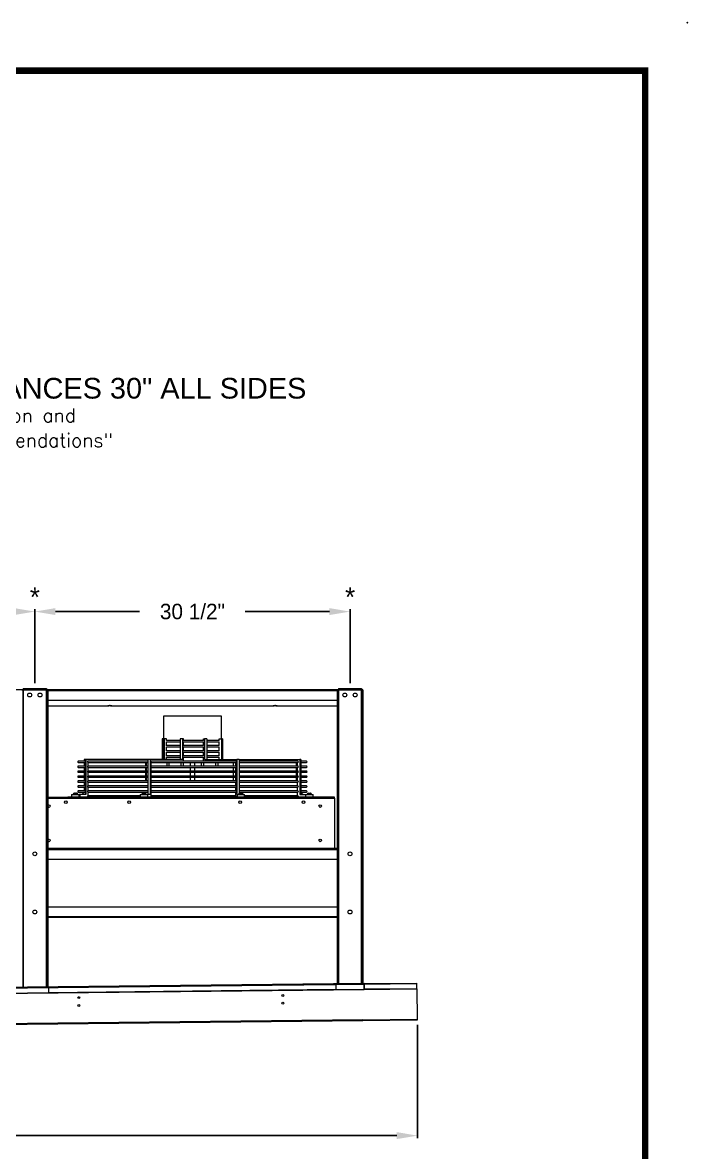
# Model space of a CAD drawing. Extents: x 6 to 271, y -23 to 146.
# Drawn here: x 206.8 to 271.1, y 37.1 to 146.4 of the extents above; entities that cross this region are included whole.
import ezdxf
from ezdxf.enums import TextEntityAlignment as Align

# ---------------------------------------------------------------- set-up
doc = ezdxf.new("R2010")
doc.units = 0
doc.header["$MEASUREMENT"] = 0
doc.layers.get('0').update_dxf_attribs({"linetype": 'CONTINUOUS'})
doc.layers.get('Defpoints').update_dxf_attribs({"linetype": 'CONTINUOUS'})
doc.styles.add('dimentions', font='ARIAL.TTF')
doc.styles.add('SIMPLEX', font='SIMPLEX')
doc.dimstyles.get("Standard").update_dxf_attribs({"dimtxt": 1.5, "dimasz": 2, "dimexe": 0.25, "dimexo": 0.5, "dimgap": 0.75, "dimtad": 0, "dimtih": 1, "dimtoh": 1, "dimdec": 4, "dimzin": 0, "dimdsep": 46, "dimlunit": 5, "dimtxsty": 'STANDARD', "dimcen": 0.125, "dimclrd": 1, "dimclre": 1, "dimclrt": 1, "dimadec": 0, "dimazin": 0, "dimtfac": 1, "dimtdec": 4, "dimtofl": 0, "dimtmove": 0, "dimatfit": 3, "dimfxl": 1, "dimfrac": 2, "dimtolj": 1, "dimtzin": 0, "dimarcsym": 0})

# ---------------------------------------------------------------- blocks, each defined once
blk = doc.blocks.new('*D29')
at = {"color": 7, "lineweight": -2}
for p, q in [((244.97, 49.39), (244.97, 38.43)), ((139.97, 48.24), (139.97, 38.43)), ((141.97, 38.68), (189.59, 38.68)), ((242.97, 38.68), (195.34, 38.68))]:
    blk.add_line(p, q, dxfattribs=at)
at = {"color": 7}
for points in [[(141.97, 39.02), (141.97, 38.35), (139.97, 38.68)], [(242.97, 39.02), (242.97, 38.35), (244.97, 38.68)]]:
    blk.add_solid(points, dxfattribs=at)
at = {"layer": 'Defpoints', "color": 0}
for p in [(244.97, 49.89), (139.97, 48.74), (244.97, 38.68)]:
    blk.add_point(p, dxfattribs=at)
at = {"color": 7, "insert": (192.47, 38.68), "char_height": 1.5, "attachment_point": 5}
blk.add_mtext('\\A1;105"', dxfattribs=at)
blk = doc.blocks.new('*D31')
at = {"color": 7, "lineweight": -2}
for p, q in [((177.94, 82.45), (177.94, 89.64)), ((179.94, 89.39), (190.56, 89.39)), ((205.94, 89.39), (195.31, 89.39)), ((207.94, 82.45), (207.94, 89.64))]:
    blk.add_line(p, q, dxfattribs=at)
at = {"color": 7}
for points in [[(179.94, 89.73), (179.94, 89.06), (177.94, 89.39)], [(205.94, 89.73), (205.94, 89.06), (207.94, 89.39)]]:
    blk.add_solid(points, dxfattribs=at)
at = {"layer": 'Defpoints', "color": 0}
for p in [(207.94, 89.39), (177.94, 81.95), (207.94, 81.95)]:
    blk.add_point(p, dxfattribs=at)
at = {"color": 7, "insert": (192.94, 89.39), "char_height": 1.5, "attachment_point": 5}
blk.add_mtext('\\A1;30"', dxfattribs=at)
blk = doc.blocks.new('*D32')
at = {"color": 7, "lineweight": -2}
for p, q in [((207.94, 82.45), (207.94, 89.64)), ((209.94, 89.39), (218.06, 89.39)), ((236.44, 89.39), (228.31, 89.39)), ((238.44, 82.45), (238.44, 89.64))]:
    blk.add_line(p, q, dxfattribs=at)
at = {"color": 7}
for points in [[(209.94, 89.73), (209.94, 89.06), (207.94, 89.39)], [(236.44, 89.73), (236.44, 89.06), (238.44, 89.39)]]:
    blk.add_solid(points, dxfattribs=at)
at = {"layer": 'Defpoints', "color": 0}
for p in [(238.44, 89.39), (207.94, 81.95), (238.44, 81.95)]:
    blk.add_point(p, dxfattribs=at)
at = {"color": 7, "insert": (223.19, 89.39), "char_height": 1.5, "attachment_point": 5}
blk.add_mtext('\\A1;30 1/2"', dxfattribs=at)

msp = doc.modelspace()

# ---------------------------------------------------------------- linework, layer by layer
at = {"color": 7, "linetype": 'Continuous', "lineweight": 15}
for p, q in [((179.05359, 81.86429), (206.82459, 81.86429)), ((206.68909, 81.81258), (206.82359, 81.81258)), ((206.82359, 81.81258), (206.82359, 53.03234)), ((206.82459, 81.81258), (206.82359, 81.81258)), ((206.82459, 81.94808), (206.82459, 81.81358)), ((206.82459, 81.94808), (209.05359, 81.94808)), ((206.82459, 81.81358), (209.05359, 81.81358)), ((206.82459, 81.81258), (206.82459, 81.81358)), ((206.82459, 81.81258), (209.05359, 81.81258)), ((206.82459, 53.03235), (206.82459, 81.81258)), ((209.05359, 81.94808), (209.05359, 81.81358)), ((209.05359, 81.86429), (237.32459, 81.86429)), ((209.05359, 81.81258), (209.05359, 81.81358)), ((209.05359, 53.05684), (209.05359, 81.81258)), ((209.05459, 81.81258), (209.05359, 81.81258)), ((209.05459, 81.81258), (209.05459, 53.05685)), ((209.18909, 81.81258), (209.05459, 81.81258)), ((209.18909, 81.81258), (209.18909, 53.05833)), ((209.18909, 81.75958), (237.18909, 81.75958)), ((237.18909, 81.81258), (237.18909, 53.36604)), ((237.18909, 81.81258), (237.32359, 81.81258)), ((237.32359, 81.81258), (237.32359, 53.36752)), ((237.32459, 81.81258), (237.32359, 81.81258)), ((237.32459, 81.94808), (237.32459, 81.81358)), ((237.32459, 81.94808), (239.55359, 81.94808)), ((237.32459, 81.81358), (239.55359, 81.81358)), ((237.32459, 81.81258), (237.32459, 81.81358)), ((237.32459, 81.81258), (239.55359, 81.81258)), ((237.32459, 53.36753), (237.32459, 81.81258)), ((239.55359, 81.94808), (239.55359, 81.81358)), ((239.55359, 81.81258), (239.55359, 81.81358)), ((239.55359, 53.39203), (239.55359, 81.81258)), ((239.55459, 81.81258), (239.55359, 81.81258)), ((239.55459, 81.81258), (239.55459, 53.39204)), ((239.68909, 81.81258), (239.55459, 81.81258)), ((239.68909, 81.81258), (239.68909, 53.39352)), ((209.18909, 80.83083), (237.18909, 80.83083)), ((209.18909, 80.26876), (215.00159, 80.26876)), ((215.37659, 80.26876), (231.00159, 80.26876)), ((231.37659, 80.26876), (237.18909, 80.26876)), ((224.26539, 79.25908), (220.37659, 79.25908)), ((226.00159, 79.25908), (224.26539, 79.25908)), ((220.27188, 77.06808), (220.27188, 75.07308)), ((220.36525, 77.06808), (220.27188, 77.06808)), ((220.45863, 77.06808), (220.36525, 77.06808)), ((220.36525, 77.06808), (220.36525, 75.07308)), ((220.45863, 77.06808), (220.45863, 75.07308)), ((220.68405, 77.06808), (220.45863, 77.06808)), ((220.68405, 76.91726), (220.68405, 77.06808)), ((222.01942, 76.9182), (220.68405, 76.9182)), ((220.68405, 76.41726), (220.68405, 76.79914)), ((220.68405, 76.7982), (222.01942, 76.7982)), ((222.24484, 77.06808), (222.01942, 77.06808)), ((222.01942, 77.06808), (222.01942, 75.07308)), ((222.24484, 77.06808), (222.24484, 75.07308)), ((222.33822, 77.06808), (222.24484, 77.06808)), ((222.33822, 76.91726), (222.33822, 77.06808)), ((224.26539, 76.9182), (222.33822, 76.9182)), ((222.33822, 76.41726), (222.33822, 76.79914)), ((222.33822, 76.7982), (224.26539, 76.7982)), ((224.26539, 76.9182), (224.26539, 77.06808)), ((224.26539, 77.06808), (224.35876, 77.06808)), ((224.26539, 76.4182), (224.26539, 76.7982)), ((224.35876, 77.06808), (224.35876, 75.07308)), ((224.58419, 77.06808), (224.35876, 77.06808)), ((224.58419, 77.06808), (224.58419, 75.07308)), ((225.7875, 76.9182), (224.58419, 76.9182)), ((224.58419, 76.7982), (225.7875, 76.7982)), ((225.7875, 76.9182), (225.7875, 77.06808)), ((225.7875, 77.06808), (226.01293, 77.06808)), ((225.7875, 76.4182), (225.7875, 76.7982)), ((226.01293, 77.06808), (226.01293, 75.07308)), ((226.1063, 77.06808), (226.01293, 77.06808)), ((226.1063, 77.06808), (226.1063, 75.07308)), ((222.01942, 76.4182), (220.68405, 76.4182)), ((220.68405, 75.91726), (220.68405, 76.29914)), ((220.68405, 76.2982), (222.01942, 76.2982)), ((222.01942, 75.9182), (220.68405, 75.9182)), ((220.68405, 75.41726), (220.68405, 75.79914)), ((220.68405, 75.7982), (222.01942, 75.7982)), ((224.26539, 76.4182), (222.33822, 76.4182)), ((222.33822, 75.91726), (222.33822, 76.29914)), ((222.33822, 76.2982), (224.26539, 76.2982)), ((224.26539, 75.9182), (222.33822, 75.9182)), ((222.33822, 75.41726), (222.33822, 75.79914)), ((222.33822, 75.7982), (224.26539, 75.7982)), ((224.26539, 75.9182), (224.26539, 76.2982)), ((224.26539, 75.4182), (224.26539, 75.7982)), ((225.7875, 76.4182), (224.58419, 76.4182)), ((224.58419, 76.2982), (225.7875, 76.2982)), ((225.7875, 75.9182), (224.58419, 75.9182)), ((224.58419, 75.7982), (225.7875, 75.7982)), ((225.7875, 75.9182), (225.7875, 76.2982)), ((225.7875, 75.4182), (225.7875, 75.7982)), ((212.79545, 74.9182), (212.14897, 74.9182)), ((212.14897, 74.7982), (212.79545, 74.7982)), ((212.79545, 74.43953), (212.14897, 74.43953)), ((212.70207, 75.07308), (212.70207, 74.9182)), ((212.79545, 75.07308), (212.70207, 75.07308)), ((212.70207, 74.7982), (212.70207, 74.43953)), ((212.88882, 75.07308), (212.79545, 75.07308)), ((212.79545, 75.07308), (212.79545, 71.69208)), ((212.88882, 75.07308), (212.88882, 71.69208)), ((218.8839, 75.07308), (212.88882, 75.07308)), ((213.08522, 74.7982), (218.8839, 74.7982)), ((218.8839, 74.9182), (213.08529, 74.9182)), ((218.8839, 74.43953), (213.08529, 74.43953)), ((213.11425, 74.43953), (213.11425, 74.7982)), ((218.65847, 74.7982), (218.65847, 74.43953)), ((218.75185, 74.43953), (218.75185, 74.7982)), ((219.10933, 75.07308), (218.8839, 75.07308)), ((218.8839, 75.07308), (218.8839, 71.69208)), ((219.10933, 75.07308), (219.10933, 71.69208)), ((222.24484, 75.07308), (219.10933, 75.07308)), ((219.19068, 74.7982), (227.41396, 74.7982)), ((227.41396, 74.9182), (219.19081, 74.9182)), ((227.41396, 74.43953), (219.19081, 74.43953)), ((219.2027, 74.43953), (219.2027, 74.7982)), ((222.01942, 75.4182), (220.68405, 75.4182)), ((220.68405, 75.07308), (220.68405, 75.29914)), ((220.68405, 75.2982), (222.01942, 75.2982)), ((224.26539, 75.4182), (222.33822, 75.4182)), ((222.33822, 74.9182), (222.33822, 75.29914)), ((222.33822, 75.2982), (224.26539, 75.2982)), ((224.26539, 74.9182), (224.26539, 75.2982)), ((224.35876, 75.07308), (227.49428, 75.07308)), ((225.7875, 75.4182), (224.58419, 75.4182)), ((224.58419, 75.2982), (225.7875, 75.2982)), ((225.7875, 75.07308), (225.7875, 75.2982)), ((227.17548, 74.43953), (227.17548, 74.7982)), ((227.4009, 74.43953), (227.4009, 74.7982)), ((227.49428, 75.07308), (227.49428, 71.69208)), ((227.7197, 75.07308), (227.49428, 75.07308)), ((227.7197, 75.07308), (227.7197, 71.80018)), ((227.7197, 75.07308), (233.58274, 75.07308)), ((233.38882, 74.9182), (227.7197, 74.9182)), ((227.7197, 74.7982), (233.38882, 74.7982)), ((233.38882, 74.43953), (227.7197, 74.43953)), ((233.26393, 74.43953), (233.26393, 74.7982)), ((233.35731, 74.43953), (233.35731, 74.7982)), ((233.58274, 75.07308), (233.58274, 71.69208)), ((233.67611, 75.07308), (233.58274, 75.07308)), ((233.67611, 75.07308), (233.67611, 71.69208)), ((234.22921, 74.9182), (233.67611, 74.9182)), ((233.67611, 74.7982), (234.22921, 74.7982)), ((234.22921, 74.43953), (233.67611, 74.43953)), ((212.14897, 74.31953), (212.79545, 74.31953)), ((212.79545, 73.96087), (212.14897, 73.96087)), ((212.14897, 73.84087), (212.79545, 73.84087)), ((212.79545, 73.4822), (212.14897, 73.4822)), ((212.14897, 73.3622), (212.79545, 73.3622)), ((212.70207, 74.31953), (212.70207, 73.96087)), ((212.70207, 73.84087), (212.70207, 73.4822)), ((212.70207, 73.3622), (212.70207, 73.00353)), ((213.08522, 74.31953), (218.8839, 74.31953)), ((213.08522, 73.84087), (218.8839, 73.84087)), ((213.08522, 73.3622), (218.8839, 73.3622)), ((218.8839, 73.96087), (213.08529, 73.96087)), ((218.8839, 73.4822), (213.08529, 73.4822)), ((213.11425, 73.96087), (213.11425, 74.31953)), ((213.11425, 73.4822), (213.11425, 73.84087)), ((213.11425, 73.00353), (213.11425, 73.3622)), ((218.65847, 74.31953), (218.65847, 73.96087)), ((218.65847, 73.84087), (218.65847, 73.4822)), ((218.65847, 73.3622), (218.65847, 73.00353)), ((218.75185, 73.96087), (218.75185, 74.31953)), ((218.75185, 73.4822), (218.75185, 73.84087)), ((218.75185, 73.00353), (218.75185, 73.3622)), ((219.19068, 74.31953), (227.41396, 74.31953)), ((219.19068, 73.84087), (227.41396, 73.84087)), ((219.19068, 73.3622), (227.41396, 73.3622)), ((227.41396, 73.96087), (219.19081, 73.96087)), ((227.41396, 73.4822), (219.19081, 73.4822)), ((219.2027, 73.96087), (219.2027, 74.31953)), ((219.2027, 73.4822), (219.2027, 73.84087)), ((219.2027, 73.00353), (219.2027, 73.3622)), ((227.17548, 73.96087), (227.17548, 74.31953)), ((227.17548, 73.4822), (227.17548, 73.84087)), ((227.17548, 73.00353), (227.17548, 73.3622)), ((227.4009, 73.96087), (227.4009, 74.31953)), ((227.4009, 73.4822), (227.4009, 73.84087)), ((227.4009, 73.00353), (227.4009, 73.3622)), ((227.7197, 74.31953), (233.38882, 74.31953)), ((233.38882, 73.96087), (227.7197, 73.96087)), ((227.7197, 73.84087), (233.38882, 73.84087)), ((233.38882, 73.4822), (227.7197, 73.4822)), ((227.7197, 73.3622), (233.38882, 73.3622)), ((233.26393, 73.96087), (233.26393, 74.31953)), ((233.26393, 73.4822), (233.26393, 73.84087)), ((233.26393, 73.00353), (233.26393, 73.3622)), ((233.35731, 73.96087), (233.35731, 74.31953)), ((233.35731, 73.4822), (233.35731, 73.84087)), ((233.35731, 73.00353), (233.35731, 73.3622)), ((233.67611, 74.31953), (234.22921, 74.31953)), ((234.22921, 73.96087), (233.67611, 73.96087)), ((233.67611, 73.84087), (234.22921, 73.84087)), ((234.22921, 73.4822), (233.67611, 73.4822)), ((233.67611, 73.3622), (234.22921, 73.3622)), ((212.79545, 73.00353), (212.14897, 73.00353)), ((212.14897, 72.88354), (212.79545, 72.88354)), ((212.79545, 72.52487), (212.14897, 72.52487)), ((212.14897, 72.40487), (212.79545, 72.40487)), ((212.70207, 72.88354), (212.70207, 72.52487)), ((212.70207, 72.40487), (212.70207, 72.0462)), ((213.08522, 72.88354), (218.8839, 72.88354)), ((213.08522, 72.40487), (218.8839, 72.40487)), ((218.8839, 73.00353), (213.08529, 73.00353)), ((218.8839, 72.52487), (213.08529, 72.52487)), ((213.11425, 72.52487), (213.11425, 72.88354)), ((213.11425, 72.0462), (213.11425, 72.40487)), ((219.19068, 72.88354), (227.41396, 72.88354)), ((219.19068, 72.40487), (227.41396, 72.40487)), ((227.41396, 73.00353), (219.19081, 73.00353)), ((227.41396, 72.52487), (219.19081, 72.52487)), ((219.2027, 72.52487), (219.2027, 72.88354)), ((219.2027, 72.0462), (219.2027, 72.40487)), ((227.4009, 72.52487), (227.4009, 72.88354)), ((227.4009, 72.0462), (227.4009, 72.40487)), ((233.38882, 73.00353), (227.7197, 73.00353)), ((227.7197, 72.88354), (233.38882, 72.88354)), ((233.38882, 72.52487), (227.7197, 72.52487)), ((227.7197, 72.40487), (233.38882, 72.40487)), ((233.35731, 72.52487), (233.35731, 72.88354)), ((233.35731, 72.0462), (233.35731, 72.40487)), ((234.22921, 73.00353), (233.67611, 73.00353)), ((233.67611, 72.88354), (234.22921, 72.88354)), ((234.22921, 72.52487), (233.67611, 72.52487)), ((233.67611, 72.40487), (234.22921, 72.40487)), ((209.18909, 71.44808), (211.13809, 71.44808)), ((209.18909, 71.39708), (211.13809, 71.39708)), ((209.18909, 71.32308), (236.93909, 71.32308)), ((211.13809, 71.44808), (211.13809, 71.39708)), ((211.13809, 71.39708), (211.13809, 71.32308)), ((211.13909, 71.39708), (211.13909, 71.32308)), ((211.18909, 71.39708), (211.13909, 71.39708)), ((211.18909, 71.39928), (211.18909, 71.32308)), ((211.23689, 71.39928), (211.18909, 71.39928)), ((211.23689, 71.39928), (211.23689, 71.32308)), ((235.14029, 71.44808), (211.23789, 71.44808)), ((211.23789, 71.44808), (211.23789, 71.39928)), ((235.14029, 71.39928), (211.23789, 71.39928)), ((211.23789, 71.39928), (211.23789, 71.32308)), ((211.50257, 71.69208), (211.53065, 71.69208)), ((211.53065, 71.69208), (212.24056, 71.69208)), ((212.09032, 71.69308), (211.65281, 71.69308)), ((211.77681, 71.81708), (211.77697, 71.81708)), ((211.7797, 71.81708), (211.77697, 71.81708)), ((211.7797, 71.81708), (211.79021, 71.81708)), ((211.80088, 71.81708), (211.79021, 71.81708)), ((211.80088, 71.81708), (211.87692, 71.81708)), ((211.88848, 71.81708), (211.87692, 71.81708)), ((211.89476, 71.81708), (211.88848, 71.81708)), ((211.89476, 71.81708), (211.92013, 71.81708)), ((211.93467, 71.81708), (211.92013, 71.81708)), ((211.93467, 71.81708), (211.96632, 71.81708)), ((212.79545, 72.0462), (212.14897, 72.0462)), ((212.14897, 71.9262), (212.79545, 71.9262)), ((212.30585, 71.69208), (212.24056, 71.69208)), ((212.30585, 71.69208), (212.30585, 71.44808)), ((212.88882, 71.69208), (212.30585, 71.69208)), ((213.08522, 71.9262), (218.8839, 71.9262)), ((218.8839, 72.0462), (213.08529, 72.0462)), ((218.13222, 71.56754), (213.08529, 71.56754)), ((213.11425, 71.56754), (213.11425, 71.9262)), ((218.13222, 71.69208), (218.16031, 71.69208)), ((218.16031, 71.69208), (218.87022, 71.69208)), ((218.71997, 71.69308), (218.28247, 71.69308)), ((218.40647, 71.81708), (218.43812, 71.81708)), ((218.45266, 71.81708), (218.43812, 71.81708)), ((218.45266, 71.81708), (218.47803, 71.81708)), ((218.4843, 71.81708), (218.47803, 71.81708)), ((218.49586, 71.81708), (218.4843, 71.81708)), ((218.49586, 71.81708), (218.5719, 71.81708)), ((218.58258, 71.81708), (218.5719, 71.81708)), ((218.58258, 71.81708), (218.59309, 71.81708)), ((218.59581, 71.81708), (218.59309, 71.81708)), ((218.59581, 71.81708), (218.59597, 71.81708)), ((219.10933, 71.69208), (218.87022, 71.69208)), ((219.19068, 71.9262), (227.41396, 71.9262)), ((227.41396, 72.0462), (219.19081, 72.0462)), ((227.41396, 71.56754), (219.19081, 71.56754)), ((219.2027, 71.56754), (219.2027, 71.9262)), ((227.4009, 71.56754), (227.4009, 71.9262)), ((227.49428, 71.69208), (227.50796, 71.69208)), ((227.50796, 71.69208), (227.53605, 71.69208)), ((227.53605, 71.69208), (228.24596, 71.69208)), ((227.67486, 71.69308), (227.65821, 71.69308)), ((228.09571, 71.69308), (227.67486, 71.69308)), ((233.38882, 72.0462), (227.7197, 72.0462)), ((227.7197, 71.9262), (233.38882, 71.9262)), ((227.78221, 71.81708), (227.78236, 71.81708)), ((227.78509, 71.81708), (227.78236, 71.81708)), ((227.78509, 71.81708), (227.7956, 71.81708)), ((227.80628, 71.81708), (227.7956, 71.81708)), ((227.80628, 71.81708), (227.88232, 71.81708)), ((227.89387, 71.81708), (227.88232, 71.81708)), ((227.90015, 71.81708), (227.89387, 71.81708)), ((227.90015, 71.81708), (227.92552, 71.81708)), ((227.94006, 71.81708), (227.92552, 71.81708)), ((227.94006, 71.81708), (227.97171, 71.81708)), ((233.38882, 71.56754), (228.24596, 71.56754)), ((233.35731, 71.56754), (233.35731, 71.9262)), ((233.58274, 71.69208), (234.13761, 71.69208)), ((234.22921, 72.0462), (233.67611, 72.0462)), ((233.67611, 71.9262), (234.22921, 71.9262)), ((234.13761, 71.69208), (234.1657, 71.69208)), ((234.1657, 71.69208), (234.87561, 71.69208)), ((234.4229, 71.69308), (234.28786, 71.69308)), ((234.41187, 71.81708), (234.44351, 71.81708)), ((234.72536, 71.69308), (234.4229, 71.69308)), ((234.45805, 71.81708), (234.44351, 71.81708)), ((234.45805, 71.81708), (234.48342, 71.81708)), ((234.4897, 71.81708), (234.48342, 71.81708)), ((234.50125, 71.81708), (234.4897, 71.81708)), ((234.50125, 71.81708), (234.57729, 71.81708)), ((234.58797, 71.81708), (234.57729, 71.81708)), ((234.58797, 71.81708), (234.59848, 71.81708)), ((234.60121, 71.81708), (234.59848, 71.81708)), ((234.60121, 71.81708), (234.60137, 71.81708)), ((235.14029, 71.44808), (235.14029, 71.39928)), ((235.14029, 71.39928), (235.14029, 71.32308)), ((235.14129, 71.39928), (235.18909, 71.39928)), ((235.14129, 71.32308), (235.14129, 71.39928)), ((235.18909, 71.32308), (235.18909, 71.39928)), ((235.23909, 71.39708), (235.18909, 71.39708)), ((235.23909, 71.39708), (235.23909, 71.32308)), ((235.24009, 71.39708), (235.24009, 71.44808)), ((236.88809, 71.44808), (235.24009, 71.44808)), ((235.24009, 71.32308), (235.24009, 71.39708)), ((236.88709, 71.39708), (235.24009, 71.39708)), ((236.88709, 71.39708), (236.81309, 71.32308)), ((236.81509, 71.32308), (236.88809, 71.39608)), ((236.88809, 71.39808), (236.88809, 71.44808)), ((236.88809, 71.39608), (236.88809, 71.32308)), ((236.93909, 71.39708), (236.88909, 71.39708)), ((236.93909, 71.32308), (236.93909, 71.39708)), ((236.93909, 71.32308), (236.93909, 66.49908)), ((209.18909, 66.49908), (236.93909, 66.49908)), ((209.18909, 66.49808), (236.93909, 66.49808)), ((209.18909, 66.44808), (237.18909, 66.44808)), ((209.18909, 66.38458), (237.18909, 66.38458)), ((236.93909, 66.49908), (236.93909, 66.49808)), ((236.93909, 66.49808), (236.93909, 66.44808)), ((236.94009, 66.49808), (236.94009, 66.44808)), ((236.94009, 66.49808), (237.18909, 66.49808)), ((209.18909, 65.44808), (237.18909, 65.44808)), ((209.18909, 60.82308), (237.18909, 60.82308)), ((209.18909, 59.88658), (237.18909, 59.88658)), ((209.18909, 59.82308), (237.18909, 59.82308)), ((209.18909, 52.50166), (237.18909, 52.80938)), ((209.30424, 53.0596), (237.05256, 53.36454)), ((209.30424, 53.0596), (209.30472, 53.01541)), ((209.30472, 53.01541), (237.05305, 53.32035)), ((209.31035, 52.5037), (209.30472, 53.01541)), ((237.05867, 52.80865), (209.31035, 52.5037)), ((237.05305, 53.32035), (237.05256, 53.36454)), ((237.05305, 53.32035), (237.05867, 52.80865)), ((239.68909, 52.83685), (244.9332, 52.89448)), ((239.8024, 53.39476), (244.86459, 53.45039)), ((239.8024, 53.39476), (239.80288, 53.35057)), ((239.80288, 53.35057), (244.86507, 53.4062)), ((239.8085, 52.83887), (239.80288, 53.35057)), ((244.8707, 52.8945), (239.8085, 52.83887)), ((244.86459, 53.45039), (244.86507, 53.4062)), ((244.86507, 53.4062), (244.8707, 52.8945)), ((244.96561, 49.94566), (244.9332, 52.89448)), ((209.18909, 49.55249), (237.18909, 49.8602)), ((209.18909, 49.50148), (237.18909, 49.80919)), ((239.68909, 49.88767), (244.96561, 49.94566)), ((239.68909, 49.83667), (244.91517, 49.8941)), ((244.91517, 49.8941), (244.96617, 49.89466))]:
    msp.add_line(p, q, dxfattribs=at)
at = {"color": 7}
for p, q in [((239.8024, 53.39476), (146.05806, 52.36454)), ((146.05854, 52.32035), (239.80293, 53.3458)), ((239.80851, 52.83816), (146.18909, 51.80932)), ((239.80293, 53.3458), (239.80851, 52.83816)), ((146.18909, 48.86014), (239.68909, 49.88767)), ((239.68965, 49.83667), (146.18909, 48.80913)), ((239.68909, 49.88767), (239.68965, 49.83667))]:
    msp.add_line(p, q, dxfattribs=at)
at = {"color": 7, "const_width": 0.63999}
msp.add_lwpolyline([(11.00839, -18.24898), (267.00583, -18.24898), (267.00583, 141.74942), (11.00839, 141.74942), (11.00839, -18.24898)], dxfattribs=at)
at = {"color": 7, "linetype": 'Continuous', "lineweight": 15, "flags": 128}
for points in [[(215.00159, 80.26876), (215.00919, 80.27481), (215.03135, 80.28037), (215.0663, 80.285), (215.1112, 80.28831), (215.1624, 80.29003), (215.21577, 80.29003), (215.26698, 80.28831), (215.31188, 80.285), (215.34682, 80.28037), (215.369, 80.27481), (215.37659, 80.26876)], [(215.37659, 80.26876), (215.36893, 80.2748), (215.34672, 80.28036), (215.31177, 80.28497), (215.26691, 80.28828), (215.21575, 80.29), (215.16243, 80.29), (215.11127, 80.28828), (215.0664, 80.28497), (215.03145, 80.28036), (215.00925, 80.2748), (215.00159, 80.26876)], [(231.00159, 80.26876), (231.00918, 80.27481), (231.03135, 80.28037), (231.0663, 80.285), (231.1112, 80.28831), (231.16241, 80.29003), (231.21577, 80.29003), (231.26698, 80.28831), (231.31188, 80.285), (231.34683, 80.28037), (231.36899, 80.27481), (231.37659, 80.26876)], [(231.37659, 80.26876), (231.36893, 80.2748), (231.34672, 80.28036), (231.31177, 80.28497), (231.26691, 80.28828), (231.21575, 80.29), (231.16243, 80.29), (231.11127, 80.28828), (231.0664, 80.28497), (231.03146, 80.28036), (231.00925, 80.2748), (231.00159, 80.26876)], [(227.41396, 74.9182), (227.41402, 74.9182), (227.42329, 74.91302), (227.43097, 74.89849), (227.43575, 74.87709), (227.43681, 74.85247), (227.43398, 74.82882), (227.42773, 74.81019), (227.41913, 74.79974), (227.41396, 74.7982)], [(227.41396, 74.43953), (227.41821, 74.43849), (227.42658, 74.42966), (227.43299, 74.41308), (227.43647, 74.39132), (227.43647, 74.36774), (227.43299, 74.34598), (227.42658, 74.32941), (227.41821, 74.32057), (227.41396, 74.31953)], [(227.41396, 73.96087), (227.41821, 73.95983), (227.42658, 73.95099), (227.43299, 73.93442), (227.43647, 73.91266), (227.43647, 73.88908), (227.43299, 73.86732), (227.42658, 73.85074), (227.41821, 73.84191), (227.41396, 73.84087)], [(227.41396, 73.4822), (227.41821, 73.48116), (227.42658, 73.47233), (227.43299, 73.45575), (227.43647, 73.43399), (227.43647, 73.41041), (227.43299, 73.38865), (227.42658, 73.37208), (227.41821, 73.36324), (227.41396, 73.3622)], [(212.79545, 72.191), (212.75689, 72.07475), (212.74492, 72.0462)], [(227.41396, 73.00353), (227.41821, 73.0025), (227.42658, 72.99366), (227.43299, 72.97708), (227.43647, 72.95533), (227.43647, 72.93175), (227.43299, 72.90999), (227.42658, 72.89341), (227.41821, 72.88457), (227.41396, 72.88354)], [(227.41396, 72.52487), (227.41821, 72.52383), (227.42658, 72.515), (227.43299, 72.49842), (227.43647, 72.47666), (227.43647, 72.45308), (227.43299, 72.43132), (227.42658, 72.41474), (227.41821, 72.40591), (227.41396, 72.40487)], [(227.41396, 72.0462), (227.41821, 72.04517), (227.42658, 72.03633), (227.43299, 72.01975), (227.43647, 71.99799), (227.43647, 71.97441), (227.43299, 71.95266), (227.42658, 71.93608), (227.41821, 71.92724), (227.41396, 71.9262)], [(227.41396, 71.56754), (227.41847, 71.56637), (227.4269, 71.55709), (227.43329, 71.53994), (227.43659, 71.51764), (227.4363, 71.49374), (227.4349, 71.48296)], [(244.96617, 49.89466), (244.96616, 49.89564), (244.96613, 49.89854), (244.96607, 49.90326), (244.966, 49.9096), (244.96592, 49.91733), (244.96582, 49.92614), (244.96572, 49.93571), (244.96561, 49.94566)]]:
    msp.add_lwpolyline(points, dxfattribs=at)
at = {"color": 7, "linetype": 'Continuous', "lineweight": 15}
for centre, radius in [((207.43909, 81.32308), 0.1875), ((208.43909, 81.32308), 0.1875), ((237.93909, 81.32308), 0.1875), ((238.93909, 81.32308), 0.1875), ((210.93909, 70.94808), 0.125), ((217.06409, 70.94808), 0.125), ((227.81409, 70.94808), 0.125), ((233.93909, 70.94808), 0.125), ((209.31409, 70.57308), 0.125), ((235.56409, 70.57308), 0.125), ((209.31409, 67.24908), 0.125), ((235.56409, 67.24908), 0.125), ((207.93909, 65.94808), 0.1875), ((238.43909, 65.94808), 0.1875), ((207.93909, 60.32308), 0.1875), ((238.43909, 60.32308), 0.1875), ((212.19067, 52.03462), 0.09375), ((231.93948, 52.25165), 0.09375), ((231.94772, 51.5017), 0.09375), ((212.19892, 51.28467), 0.09375)]:
    msp.add_circle(centre, radius, dxfattribs=at)
for centre, radius, start, end in [((220.37659, 76.8582), 0.06, 100.8922831, 259.1077169), ((220.37659, 76.3582), 0.06, 100.8922831, 259.1077169), ((220.37659, 75.8582), 0.06, 100.8922831, 259.1077169), ((212.14897, 74.8582), 0.06, 90, 270), ((212.14897, 74.37953), 0.06, 90, 270), ((220.37659, 75.3582), 0.06, 100.8922831, 259.1077169), ((233.38565, 74.8582), 0.06008, 273.0239953, 86.9760047), ((233.38553, 74.37953), 0.06009, 273.1429714, 86.8570286), ((234.22921, 74.8582), 0.06, 270, 90), ((234.22921, 74.37953), 0.06, 270, 90), ((212.14897, 73.90087), 0.06, 90, 270), ((212.14897, 73.4222), 0.06, 90, 270), ((233.38553, 73.90087), 0.06009, 273.1414103, 86.8585897), ((233.38553, 73.4222), 0.06009, 273.1429714, 86.8570286), ((234.22921, 73.90087), 0.06, 270, 90), ((234.22921, 73.4222), 0.06, 270, 90), ((212.14897, 72.94354), 0.06, 90, 270), ((212.14897, 72.46487), 0.06, 90, 270), ((233.38553, 72.94354), 0.06009, 273.1414103, 86.8585897), ((233.38553, 72.46487), 0.06009, 273.1429714, 86.8570286), ((234.22921, 72.94354), 0.06, 270, 90), ((234.22921, 72.46487), 0.06, 270, 90), ((211.13809, 71.39708), 0.051, 0, 90), ((211.13809, 71.39708), 0.001, 0, 90), ((211.23789, 71.39928), 0.0488, 90, 180), ((211.23789, 71.39928), 0.001, 90, 180), ((211.77682, 71.69308), 0.124, 90, 180), ((211.96632, 71.69308), 0.124, 0, 90), ((212.14897, 71.9862), 0.06, 90, 270), ((211.82879, 72.44708), 1, 310.9746302, 328.6087893), ((218.40647, 71.69308), 0.124, 90, 180), ((218.59597, 71.69308), 0.124, 0, 90), ((227.78221, 71.69308), 0.124, 90, 180), ((227.97171, 71.69308), 0.124, 0, 90), ((233.38553, 71.9862), 0.06009, 273.1429714, 86.8570286), ((233.38534, 71.50805), 0.05959, 335.0988455, 86.6513038), ((234.54939, 72.44708), 1, 211.3912107, 229.0253698), ((234.22921, 71.9862), 0.06, 270, 90), ((234.41186, 71.69308), 0.124, 90, 180), ((234.60136, 71.69308), 0.124, 0, 90), ((235.14029, 71.39928), 0.0488, 0, 90), ((235.14029, 71.39928), 0.001, 0, 90), ((235.24009, 71.39708), 0.051, 90, 180), ((235.24009, 71.39708), 0.001, 90, 180), ((236.88809, 71.39708), 0.051, 0, 90), ((236.88809, 71.39708), 0.001, 0, 90), ((236.94009, 66.49908), 0.001, 180, 270), ((209.58606, 52.50655), 0.27573, 180.5921939, 180.7391004), ((236.99337, 52.80743), 0.06531, 0.4505942, 1.0708641), ((239.74358, 52.83765), 0.06493, 0.4479214, 1.0722755), ((244.80578, 52.89329), 0.06493, 0.4479214, 1.0722755)]:
    msp.add_arc(centre, radius, start, end, dxfattribs=at)
for points in [[(206.82459, 81.82308), (179.05359, 81.82308)], [(237.32459, 81.82308), (209.05359, 81.82308)], [(209.18909, 80.26834), (215.00159, 80.26834)], [(215.37659, 80.26834), (231.00159, 80.26834)], [(231.37659, 80.26834), (237.18909, 80.26834)], [(220.37659, 79.25908), (220.37659, 77.06808)], [(226.00159, 77.06808), (226.00159, 79.25908)], [(220.69896, 74.7982), (220.69896, 74.43953)], [(220.94896, 74.43953), (220.94896, 74.7982)], [(222.08442, 74.7982), (222.08442, 74.43953)], [(222.33442, 74.43953), (222.33442, 74.7982)], [(222.96259, 74.7982), (222.96259, 74.43953)], [(223.41559, 74.43953), (223.41559, 74.7982)], [(224.04376, 74.7982), (224.04376, 74.43953)], [(224.29376, 74.43953), (224.29376, 74.7982)], [(225.42922, 74.7982), (225.42922, 74.43953)], [(225.67922, 74.43953), (225.67922, 74.7982)], [(222.96259, 74.31953), (222.96259, 73.96087)], [(222.96259, 73.84087), (222.96259, 73.4822)], [(222.96259, 73.3622), (222.96259, 73.00353)], [(223.41559, 73.96087), (223.41559, 74.31953)], [(223.41559, 73.4822), (223.41559, 73.84087)], [(223.41559, 73.00353), (223.41559, 73.3622)], [(211.50257, 71.69208), (211.50257, 71.44808)], [(211.65281, 71.69308), (211.65281, 71.69208)], [(211.77697, 71.81708), (211.77299, 71.81702)], [(211.77299, 71.81702), (211.7797, 71.81708)], [(211.79021, 71.81708), (211.79691, 71.81702)], [(211.79691, 71.81702), (211.80088, 71.81708)], [(211.87692, 71.81708), (211.87857, 71.81702)], [(211.87857, 71.81702), (211.89476, 71.81708)], [(211.92013, 71.81708), (211.93631, 71.81702)], [(211.93631, 71.81702), (211.93467, 71.81708)], [(212.09032, 71.69208), (212.09032, 71.69308)], [(212.24056, 71.44808), (212.24056, 71.69208)], [(218.13222, 71.69208), (218.13222, 71.44808)], [(218.28247, 71.69308), (218.28247, 71.69208)], [(218.43812, 71.81708), (218.43647, 71.81702)], [(218.43647, 71.81702), (218.45266, 71.81708)], [(218.47803, 71.81708), (218.49421, 71.81702)], [(218.49421, 71.81702), (218.49586, 71.81708)], [(218.5719, 71.81708), (218.57587, 71.81702)], [(218.57587, 71.81702), (218.58258, 71.81708)], [(218.59309, 71.81708), (218.59979, 71.81702)], [(218.59979, 71.81702), (218.59581, 71.81708)], [(218.71997, 71.69208), (218.71997, 71.69308)], [(218.87022, 71.44808), (218.87022, 71.69208)], [(227.50796, 71.69208), (227.50796, 71.44808)], [(227.65821, 71.69308), (227.65821, 71.69208)], [(227.78236, 71.81708), (227.77839, 71.81702)], [(227.77839, 71.81702), (227.78509, 71.81708)], [(227.7956, 71.81708), (227.80231, 71.81702)], [(227.80231, 71.81702), (227.80628, 71.81708)], [(227.88232, 71.81708), (227.88397, 71.81702)], [(227.88397, 71.81702), (227.90015, 71.81708)], [(227.92552, 71.81708), (227.94171, 71.81702)], [(227.94171, 71.81702), (227.94006, 71.81708)], [(228.09571, 71.69208), (228.09571, 71.69308)], [(228.24596, 71.44808), (228.24596, 71.69208)], [(234.13761, 71.69208), (234.13761, 71.44808)], [(234.28786, 71.69308), (234.28786, 71.69208)], [(234.44351, 71.81708), (234.44186, 71.81702)], [(234.44186, 71.81702), (234.45805, 71.81708)], [(234.48342, 71.81708), (234.49961, 71.81702)], [(234.49961, 71.81702), (234.50125, 71.81708)], [(234.57729, 71.81708), (234.58127, 71.81702)], [(234.58127, 71.81702), (234.58797, 71.81708)], [(234.59848, 71.81708), (234.60519, 71.81702)], [(234.60519, 71.81702), (234.60121, 71.81708)], [(234.72536, 71.69208), (234.72536, 71.69308)], [(234.87561, 71.44808), (234.87561, 71.69208)]]:
    msp.add_open_spline(points, degree=1, dxfattribs=at)
for points, knots in [([(213.09126, 74.91698), (213.08808, 74.91752), (213.07872, 74.9191), (213.06314, 74.91428), (213.04718, 74.90348), (213.03549, 74.88722), (213.02941, 74.8678), (213.02962, 74.84725), (213.0361, 74.82799), (213.04812, 74.81199), (213.06428, 74.80171), (213.07846, 74.7973), (213.08631, 74.79866), (213.088, 74.79895)], [0, 0, 0, 0, 0.052785785, 0.154933528, 0.257090869, 0.3592175, 0.46132816, 0.563411612, 0.665492647, 0.76757709, 0.869682657, 0.97182516, 1, 1, 1, 1]), ([(213.09126, 74.43832), (213.08808, 74.43886), (213.07872, 74.44044), (213.06314, 74.43561), (213.04718, 74.42481), (213.03549, 74.40856), (213.02941, 74.38913), (213.02962, 74.36859), (213.0361, 74.34933), (213.04812, 74.33333), (213.06428, 74.32305), (213.07846, 74.31863), (213.08631, 74.31999), (213.088, 74.32029)], [0, 0, 0, 0, 0.052786326, 0.15493528, 0.257092462, 0.359218934, 0.461323803, 0.563413043, 0.665493919, 0.767573601, 0.869682106, 0.97182445, 1, 1, 1, 1]), ([(219.19324, 74.91745), (219.19293, 74.91766), (219.19012, 74.91958), (219.18448, 74.91677), (219.17739, 74.90864), (219.17175, 74.89416), (219.16826, 74.8758), (219.1673, 74.85541), (219.16897, 74.83537), (219.17308, 74.81782), (219.17918, 74.80514), (219.18545, 74.79843), (219.18944, 74.79889), (219.19084, 74.79905)], [0, 0, 0, 0, 0.012922043, 0.116404029, 0.219883332, 0.323355772, 0.426798879, 0.53022477, 0.633633212, 0.737046359, 0.840476868, 0.943930282, 1, 1, 1, 1]), ([(219.19324, 74.43879), (219.19293, 74.439), (219.19012, 74.44092), (219.18448, 74.43811), (219.17739, 74.42997), (219.17175, 74.41549), (219.16826, 74.39714), (219.1673, 74.37675), (219.16897, 74.35671), (219.17308, 74.33915), (219.17918, 74.32647), (219.18545, 74.31977), (219.18944, 74.32022), (219.19084, 74.32038)], [0, 0, 0, 0, 0.012922062, 0.116404198, 0.21988619, 0.323354575, 0.426803228, 0.53022329, 0.633637768, 0.737045934, 0.840476593, 0.943930156, 1, 1, 1, 1]), ([(213.09132, 73.95972), (213.08732, 73.96023), (213.07711, 73.96155), (213.06095, 73.95593), (213.04544, 73.94434), (213.03439, 73.92758), (213.02908, 73.90788), (213.03011, 73.88737), (213.03733, 73.86843), (213.04997, 73.85297), (213.06652, 73.84355), (213.08008, 73.83973), (213.0871, 73.84119), (213.08801, 73.84138)], [0, 0, 0, 0, 0.065811287, 0.167954741, 0.270094524, 0.372204955, 0.474300864, 0.576371222, 0.678438336, 0.780512246, 0.882610317, 0.984734626, 1, 1, 1, 1]), ([(213.09132, 73.48105), (213.08732, 73.48157), (213.07711, 73.48289), (213.06095, 73.47726), (213.04544, 73.46567), (213.03439, 73.44891), (213.02908, 73.42922), (213.03011, 73.4087), (213.03733, 73.38976), (213.04997, 73.37431), (213.06652, 73.36488), (213.08008, 73.36107), (213.0871, 73.36252), (213.08801, 73.36271)], [0, 0, 0, 0, 0.065811392, 0.167956624, 0.27009657, 0.372207165, 0.474297529, 0.576373987, 0.678441265, 0.780510901, 0.882609137, 0.984734602, 1, 1, 1, 1]), ([(219.19327, 73.95966), (219.19175, 73.9602), (219.18767, 73.96167), (219.18107, 73.95645), (219.17455, 73.94524), (219.16985, 73.92873), (219.16749, 73.90916), (219.16775, 73.88863), (219.17059, 73.86953), (219.1757, 73.85377), (219.18247, 73.84404), (219.18788, 73.83988), (219.19062, 73.84103), (219.19082, 73.84112)], [0, 0, 0, 0, 0.061159699, 0.164609836, 0.268051758, 0.371475144, 0.474875674, 0.578253708, 0.681625095, 0.785007528, 0.888409978, 0.991836772, 1, 1, 1, 1]), ([(219.19327, 73.48099), (219.19175, 73.48154), (219.18767, 73.48301), (219.18107, 73.47778), (219.17455, 73.46657), (219.16985, 73.45006), (219.16749, 73.43049), (219.16775, 73.40996), (219.17059, 73.39086), (219.1757, 73.37511), (219.18247, 73.36537), (219.18788, 73.36121), (219.19062, 73.36236), (219.19082, 73.36245)], [0, 0, 0, 0, 0.061160178, 0.164611786, 0.268053667, 0.371477012, 0.474871757, 0.578255768, 0.681627114, 0.785009507, 0.888408892, 0.991836775, 1, 1, 1, 1]), ([(213.09132, 73.00239), (213.08732, 73.0029), (213.07711, 73.00422), (213.06095, 72.99859), (213.04544, 72.98701), (213.03439, 72.97025), (213.02908, 72.95055), (213.03011, 72.93004), (213.03733, 72.9111), (213.04997, 72.89564), (213.06652, 72.88622), (213.08008, 72.8824), (213.0871, 72.88385), (213.08801, 72.88404)], [0, 0, 0, 0, 0.065811287, 0.167954741, 0.270094524, 0.372204955, 0.474300864, 0.576371222, 0.678438336, 0.780512246, 0.882610317, 0.984734626, 1, 1, 1, 1]), ([(213.09126, 72.52366), (213.08808, 72.52419), (213.07872, 72.52577), (213.06314, 72.52095), (213.04718, 72.51015), (213.03549, 72.49389), (213.02941, 72.47447), (213.02962, 72.45392), (213.0361, 72.43466), (213.04812, 72.41866), (213.06428, 72.40839), (213.07846, 72.40397), (213.08631, 72.40533), (213.088, 72.40563)], [0, 0, 0, 0, 0.052785861, 0.15493512, 0.257089402, 0.359220864, 0.461326039, 0.563415585, 0.665496766, 0.767576754, 0.869682469, 0.971825119, 1, 1, 1, 1]), ([(219.19327, 73.00232), (219.19175, 73.00287), (219.18767, 73.00434), (219.18107, 72.99912), (219.17455, 72.98791), (219.16985, 72.9714), (219.16749, 72.95183), (219.16775, 72.9313), (219.17059, 72.9122), (219.1757, 72.89644), (219.18247, 72.88671), (219.18788, 72.88254), (219.19062, 72.8837), (219.19082, 72.88378)], [0, 0, 0, 0, 0.061159699, 0.164609836, 0.268051758, 0.371475144, 0.474875674, 0.578253708, 0.681625095, 0.785007528, 0.888409978, 0.991836772, 1, 1, 1, 1]), ([(219.19324, 72.52412), (219.19293, 72.52434), (219.19012, 72.52625), (219.18448, 72.52344), (219.17739, 72.51531), (219.17175, 72.50083), (219.16826, 72.48247), (219.1673, 72.46208), (219.16897, 72.44205), (219.17308, 72.42449), (219.17918, 72.41181), (219.18545, 72.4051), (219.18944, 72.40556), (219.19084, 72.40572)], [0, 0, 0, 0, 0.012922062, 0.116404198, 0.21988619, 0.323354575, 0.426803228, 0.53022329, 0.633637768, 0.737045934, 0.840476593, 0.943930156, 1, 1, 1, 1]), ([(213.09132, 71.5664), (213.08724, 71.56691), (213.07694, 71.5682), (213.06073, 71.56248), (213.04526, 71.55082), (213.03427, 71.534), (213.02911, 71.51432), (213.02985, 71.49656), (213.03335, 71.48661), (213.03464, 71.48296)], [0, 0, 0, 0, 0.10541281, 0.265760499, 0.426106099, 0.586410516, 0.746683394, 0.906922737, 1, 1, 1, 1]), ([(213.09126, 72.04499), (213.08808, 72.04553), (213.07872, 72.04711), (213.06314, 72.04229), (213.04718, 72.03148), (213.03549, 72.01523), (213.02941, 71.9958), (213.02962, 71.97526), (213.0361, 71.956), (213.04812, 71.94), (213.06428, 71.92972), (213.07846, 71.9253), (213.08631, 71.92667), (213.088, 71.92696)], [0, 0, 0, 0, 0.052785796, 0.154933562, 0.257090925, 0.359217579, 0.461325445, 0.563411893, 0.665492949, 0.767575114, 0.869682252, 0.971824777, 1, 1, 1, 1]), ([(219.19324, 71.56633), (219.19217, 71.56685), (219.18856, 71.5686), (219.18229, 71.56439), (219.17555, 71.55424), (219.17047, 71.53842), (219.16773, 71.51928), (219.16744, 71.49981), (219.16902, 71.4882), (219.16973, 71.48296)], [0, 0, 0, 0, 0.06751505, 0.227684421, 0.387848622, 0.548000131, 0.708107611, 0.868182698, 1, 1, 1, 1]), ([(219.19324, 72.04546), (219.19293, 72.04567), (219.19012, 72.04759), (219.18448, 72.04478), (219.17739, 72.03664), (219.17175, 72.02216), (219.16826, 72.00381), (219.1673, 71.98342), (219.16897, 71.96338), (219.17308, 71.94582), (219.17918, 71.93315), (219.18545, 71.92644), (219.18944, 71.92689), (219.19084, 71.92705)], [0, 0, 0, 0, 0.0129220405, 0.1164040028, 0.2198845525, 0.3233548664, 0.4268006484, 0.5302265159, 0.6336349349, 0.7370454933, 0.8404778776, 0.94393025, 1, 1, 1, 1]), ([(236.88809, 71.44808), (236.88801, 71.44732), (236.88784, 71.44578), (236.88759, 71.43399), (236.88734, 71.41713), (236.88717, 71.40377), (236.88709, 71.39708)], [0, 0, 0, 0, 0.24999976, 0.500004764, 0.749999547, 1, 1, 1, 1]), ([(236.88809, 71.39608), (236.89477, 71.39617), (236.90814, 71.39633), (236.925, 71.39658), (236.93679, 71.39683), (236.93832, 71.397), (236.93909, 71.39708)], [0, 0, 0, 0, 0.249976773, 0.500007425, 0.749997191, 1, 1, 1, 1])]:
    msp.add_open_spline(points, degree=3, knots=knots, dxfattribs=at)
at = {"color": 7}
msp.add_point((271.09075, 146.38889), dxfattribs=at)

# ---------------------------------------------------------------- texts
at = {"color": 7, "lineweight": 30, "style": 'dimentions'}
msp.add_text('MINIMUM RECOMMENDED SERVICE CLEARANCES 30" ALL SIDES', height=1.99998, dxfattribs=at).set_placement((145.82629, 110.00613))
at = {"color": 7, "style": 'SIMPLEX'}
for s, p in [('"Please refer to the Installation, Operation and', (190.5384, 107.7186)), ('Maintenance Manual for installation recommendations"', (190.69679, 105.31152))]:
    msp.add_text(s, height=1.3279867, dxfattribs=at).set_placement(p, align=Align.CENTER)
at = {"color": 7}
for p in [(207.94717, 89.86733), (238.44717, 89.86733)]:
    msp.add_text('*', height=1.87063, dxfattribs=at).set_placement(p, align=Align.CENTER)

# ---------------------------------------------------------------- dimensions: what is measured, and where the dimension line sits
for base, p1, p2, picture, middle in [((238.43909, 89.39447), (207.93909, 81.94808), (238.43909, 81.94808), '*D32', (223.18909, 89.39447)), ((207.93909, 89.39447), (177.93909, 81.94808), (207.93909, 81.94808), '*D31', (192.93909, 89.39447)), ((244.96617, 38.68406), (139.97251, 48.74082), (244.96617, 49.89466), '*D29', (192.46934, 38.68406))]:
    dim = msp.add_linear_dim(base=base, p1=p1, p2=p2, dimstyle='Standard', override={"dimpost": '"', "dimclrd": 7, "dimclre": 7, "dimclrt": 7}, dxfattribs=at)
    dim.commit()
    dim.dimension.update_dxf_attribs({"geometry": picture, "text_midpoint": middle})

doc.saveas('drawing.dxf')
